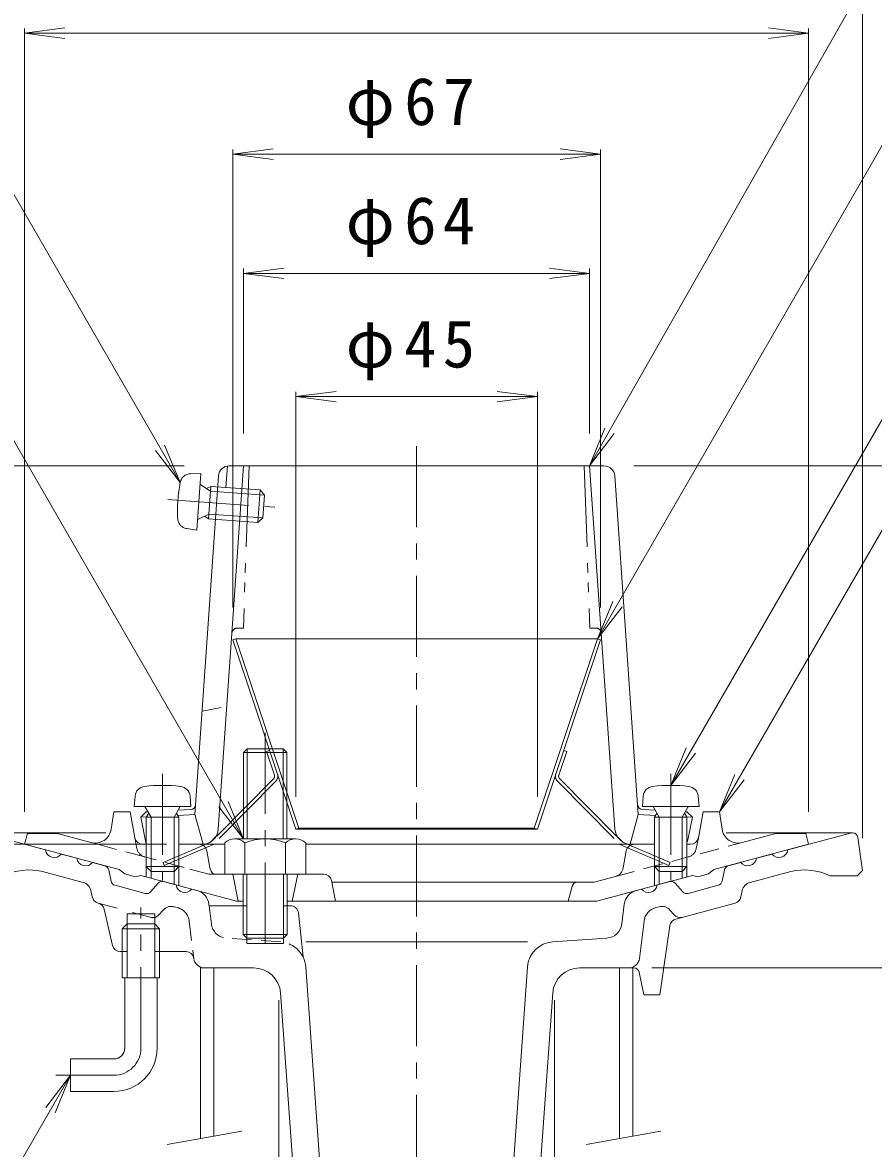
# Model space of a CAD drawing. Units: millimetres, scale not verified. Extents: x -285 to 224, y -347 to 406.
# Drawn here: x -109.3 to 48.1, y -58.6 to 149.7 of the extents above; entities that cross this region are included whole.
import ezdxf

# ---------------------------------------------------------------- set-up
doc = ezdxf.new("R2010")
doc.units = ezdxf.units.MM
doc.header["$LTSCALE"] = 3
for name, pattern in [('CHAIN1', [8, 5, -1, 1, -1]), ('DASHED1', [1.8, 1.2, -0.6]), ('DOUBLE_CHAIN1', [8.8, 5, -1, 0.6, -0.6, 0.6, -1])]:
    doc.linetypes.add(name, pattern=pattern)
for name, color, linetype, lineweight in [('0-0_通り芯', 3, 'Continuous', 9), ('0-1_躯体', 2, 'Continuous', 9), ('0-2_仕上', 6, 'Continuous', 9), ('0-3_建具', 4, 'Continuous', 9), ('0-4_その他', 7, 'Continuous', 9), ('0-5_寸法', 7, 'Continuous', 9), ('0-6_ハッチ', 2, 'DOUBLE_CHAIN1', 9)]:
    doc.layers.add(name, color=color, linetype=linetype, lineweight=lineweight)
doc.styles.add('ＭＳ ゴシック', font='')
doc.styles.get('ＭＳ ゴシック').set_extended_font_data('MS Gothic')

msp = doc.modelspace()

# ---------------------------------------------------------------- linework, layer by layer
at = {"layer": '0-0_通り芯', "linetype": 'CHAIN1'}
for p, q in [((-36.411, 71.338), (-36.411, -85.291)), ((-87.411, -40.034), (-87.411, -14.001)), ((-103.135, -45.034), (-92.411, -45.034))]:
    msp.add_line(p, q, dxfattribs=at)
at = {"layer": '0-0_通り芯'}
for p, q in [((-93.88, -0.177), (-117.044, -0.177)), ((-116.911, -0.177), (-105.056, -3.354)), ((44.221, -0.177), (20.86, -0.177)), ((44.089, -0.177), (32.233, -3.354)), ((46.089, -7.177), (45.211, -1.036)), ((-102.158, -4.13), (-99.26, -4.907)), ((29.335, -4.13), (26.438, -4.907)), ((-94.061, -6.3), (-96.362, -5.683)), ((21.239, -6.3), (23.54, -5.683)), ((-98.082, -9.364), (-105.605, -7.348)), ((-92.916, -9.14), (-93.341, -7.065)), ((20.093, -9.14), (20.518, -7.065)), ((25.259, -9.364), (32.783, -7.348)), ((45.089, -8.177), (40.089, -8.177)), ((46.089, -7.177), (45.089, -8.177)), ((-86.628, -11.397), (-92.195, -9.906)), ((-84.215, -9.51), (-85.621, -11.095)), ((-83.208, -9.208), (-80.907, -9.824)), ((10.386, -9.208), (8.085, -9.824)), ((11.393, -9.51), (12.798, -11.095)), ((13.805, -11.397), (19.372, -9.906)), ((-96.64, -10.895), (-96.401, -12.061)), ((-77.029, -10.864), (-78.01, -10.601)), ((4.207, -10.864), (5.187, -10.601)), ((23.817, -10.895), (23.578, -12.061)), ((-95.283, -13.219), (-95.32, -13.209)), ((-94.21, -14.333), (-92.678, -21.012)), ((-74.793, -13.677), (-74.828, -13.396)), ((-67.811, -13.677), (-74.793, -13.677)), ((-67.811, -13.677), (-67.811, -20.677)), ((-61.011, -13.677), (-61.011, -20.677)), ((-59.761, -13.677), (-61.011, -13.677)), ((1.557, -17.044), (2.005, -13.396)), ((7.848, -14.029), (8.436, -13.871)), ((10.45, -14.476), (11.24, -15.367)), ((11.543, -16.145), (22.497, -13.209)), ((-89.961, -27.034), (-89.961, -15.177)), ((-89.961, -15.177), (-84.861, -15.177)), ((-84.861, -22.177), (-84.861, -15.177)), ((-58.27, -15.02), (-57.411, -23.156)), ((5.647, -16.561), (4.804, -23.421)), ((-89.961, -17.034), (-90.861, -17.934)), ((-90.861, -17.934), (-83.961, -17.934)), ((-90.861, -27.034), (-90.861, -17.934)), ((-84.861, -17.034), (-89.961, -17.034)), ((-84.861, -17.034), (-83.961, -17.934)), ((-84.861, -17.034), (-84.861, -27.034)), ((-83.961, -17.934), (-83.961, -27.034)), ((10.447, -17.378), (8.589, -30.177)), ((-61.011, -20.677), (-67.811, -20.677)), ((-15.912, -20.374), (-56.911, -20.374)), ((-11.273, -20.374), (-1.211, -19.671)), ((-89.961, -22.177), (-91.216, -22.177)), ((-79.018, -22.177), (-84.861, -22.177)), ((-90.861, -27.034), (-83.961, -27.034)), ((-90.411, -40.034), (-90.411, -27.034)), ((-84.411, -40.034), (-84.411, -27.034)), ((-66.567, -25.177), (-75.788, -25.177)), ((-56.911, -25.006), (-53.899, -67.177)), ((-15.912, -25.006), (-18.924, -67.177)), ((-6.256, -25.177), (3.769, -25.177)), ((4.749, -25.981), (5.589, -30.177)), ((-61.58, -29.821), (-58.978, -66.248)), ((-11.243, -29.821), (-13.845, -66.248)), ((8.589, -30.177), (5.589, -30.177)), ((-92.411, -42.034), (-100.411, -42.034))]:
    msp.add_line(p, q, dxfattribs=at)
at = {"layer": '0-0_通り芯', "linetype": 'DASHED1'}
for p, q in [((-95.283, -13.219), (-90.592, -14.476)), ((-85.462, -15.851), (-90.592, -14.476)), ((-83.273, -14.476), (-84.063, -15.367)), ((-80.67, -14.029), (-81.259, -13.871)), ((-74.38, -17.044), (-74.793, -13.677)), ((-78.472, -16.561), (-77.627, -23.421)), ((-61.549, -20.374), (-71.612, -19.671))]:
    msp.add_line(p, q, dxfattribs=at)
at = {"layer": '0-0_通り芯'}
msp.add_lwpolyline([(-92.411, -48.034), (-100.411, -48.034), (-100.411, -42.034)], dxfattribs=at)
for centre, radius, start, end in [((44.221, -1.177), 1, 8.1295, 90), ((-103.445, -3.138), 1.625, 187.62059, 322.3797), ((30.622, -3.138), 1.625, 217.6203, 352.37941), ((-97.649, -4.691), 1.625, 187.62059, 322.3797), ((24.827, -4.691), 1.625, 217.6203, 352.37941), ((-108.098, -18.068), 11, 76.91284, 115.9515), ((-94.32, -7.266), 1, 11.56538, 75.0005), ((21.498, -7.266), 1, 104.9995, 168.43462), ((35.275, -18.068), 11, 64.04822, 103.08716), ((-98.599, -11.295), 2, 11.56517, 75.0005), ((-91.936, -8.94), 1, 191.56642, 255.0005), ((-83.467, -10.174), 1, 75.00078, 138.43498), ((-79.297, -9.609), 1.625, 187.61911, 322.38022), ((6.474, -9.609), 1.625, 217.61978, 352.38089), ((10.645, -10.174), 1, 41.56502, 104.99922), ((19.114, -8.94), 1, 284.9995, 348.43358), ((25.777, -11.295), 2, 104.9995, 168.43483), ((-94.931, -11.761), 1.5, 191.56601, 254.99991), ((-86.369, -10.432), 1, 255.0005, 318.43578), ((-77.806, -13.761), 3, 7.00038, 75.00148), ((4.983, -13.761), 3, 104.99852, 172.99962), ((13.546, -10.432), 1, 221.56422, 284.9995), ((22.109, -11.761), 1.5, 285.00009, 348.43399), ((-95.672, -14.668), 1.5, 12.912, 75.0018), ((-81.776, -15.803), 2, 75.0005, 138.43507), ((-59.761, -15.177), 1.5, 6.02229, 90), ((8.624, -16.927), 3, 105.00012, 172.99896), ((8.954, -15.803), 2, 41.56493, 104.9995), ((11.931, -17.594), 1.5, 105.00012, 171.74004), ((12.363, -14.372), 1.5, 221.56496, 285.00009), ((-1.42, -16.678), 3, 274, 352.99962), ((-10.925, -25.362), 5, 93.99994, 175.91422), ((-91.216, -20.677), 1.5, 192.912, 270), ((-79.018, -23.577), 1.4, 7.00084, 90), ((-75.642, -23.177), 2, 187.00104, 270), ((-61.898, -25.362), 5, 4.08578, 26.18745), ((2.819, -23.177), 2, 270, 352.99896), ((-66.567, -30.177), 5, 4.08564, 90), ((-6.256, -30.177), 5, 90, 175.9144), ((3.769, -26.177), 1, 11.30954, 90), ((-92.411, -40.034), 2, 270, 0), ((-92.411, -40.034), 8, 270, 0)]:
    msp.add_arc(centre, radius, start, end, dxfattribs=at)
at = {"layer": '0-0_通り芯', "linetype": 'DASHED1'}
for centre, radius, start, end in [((-81.776, -15.803), 2, 75.0005, 138.43507), ((-81.447, -16.927), 3, 7.00104, 74.99988), ((-85.185, -14.372), 1.5, 254.99991, 318.43504), ((-71.402, -16.678), 3, 187.00038, 266), ((-61.898, -25.362), 5, 26.18745, 86.00006)]:
    msp.add_arc(centre, radius, start, end, dxfattribs=at)
at = {"layer": '0-0_通り芯', "linetype": 'CHAIN1'}
for radius in [2, 5]:
    msp.add_arc((-92.411, -40.034), radius, 270, 0, dxfattribs=at)
at = {"layer": '0-1_躯体', "color": 4, "linetype": 'CHAIN1'}
msp.add_line((-64.411, 18.323), (-64.411, -22.677), dxfattribs=at)
at = {"layer": '0-1_躯体', "color": 4}
for p, q in [((-68.411, -1.321), (-68.411, 14.646)), ((-67.735, -1.321), (-67.735, 15.323)), ((-61.088, -1.321), (-61.088, 15.323)), ((-60.411, -1.321), (-60.411, 14.646)), ((-71.911, -2.042), (-71.911, -7.821)), ((-70.035, -1.321), (-58.788, -1.321)), ((-68.159, -2.042), (-68.159, -7.821)), ((-60.664, -2.042), (-60.664, -7.821)), ((-56.911, -2.042), (-56.911, -7.821)), ((-71.911, -7.821), (-56.911, -7.821)), ((-68.488, -7.821), (-68.488, -19.001)), ((-67.811, -7.821), (-67.811, -20.534)), ((-61.011, -7.821), (-61.011, -20.534)), ((-60.335, -7.821), (-60.335, -19.001))]:
    msp.add_line(p, q, dxfattribs=at)
at = {"layer": '0-1_躯体'}
for p, q in [((-92.904, 0.46), (-92.411, 3.679)), ((-89.411, 3.679), (-92.411, 3.679)), ((-89.411, 3.679), (-88.515, -1.101)), ((15.694, -1.097), (16.589, 3.679)), ((16.589, 3.679), (19.589, 3.679)), ((20.082, 0.46), (19.589, 3.679)), ((-108.911, -2.321), (-108.411, -0.321)), ((-102.852, -0.321), (-108.411, -0.321)), ((-96.646, -1.984), (-102.852, -0.321)), ((23.824, -1.984), (30.03, -0.321)), ((30.03, -0.321), (35.589, -0.321)), ((36.089, -2.321), (35.589, -0.321)), ((-87.042, -2.321), (-86.411, -2.321)), ((-80.411, -2.321), (-76.668, -2.321)), ((-74.634, -6.689), (-75.191, -3.558)), ((1.811, -6.689), (2.369, -3.558)), ((7.589, -2.321), (3.845, -2.321)), ((14.219, -2.321), (13.589, -2.321)), ((-88.411, -8.331), (-87.411, -8.082)), ((-69.724, -12.821), (-87.411, -8.082)), ((-86.411, -6.451), (-86.411, -8.35)), ((-85.541, -7.321), (-85.541, -8.583)), ((-81.281, -7.321), (-81.281, -9.724)), ((-80.411, -6.334), (-80.411, -9.957)), ((-53.641, -7.821), (-74.862, -7.821)), ((-70.411, -7.821), (-69.411, -12.821)), ((-58.411, -7.821), (-59.411, -12.821)), ((0.36, -8.271), (-3.559, -9.321)), ((-3.098, -12.821), (14.589, -8.082)), ((7.589, -6.334), (7.589, -9.957)), ((8.459, -7.321), (8.459, -9.724)), ((12.719, -7.321), (12.719, -8.583)), ((13.589, -6.451), (13.589, -8.35)), ((15.589, -8.331), (14.589, -8.082)), ((15.589, -8.331), (17.589, -7.795)), ((-52.17, -9.027), (-51.411, -12.821)), ((-52.111, -9.321), (-3.559, -9.321)), ((-7.618, -10.046), (-8.411, -12.821)), ((-68.488, -12.821), (-69.724, -12.821)), ((-3.098, -12.821), (-60.335, -12.821))]:
    msp.add_line(p, q, dxfattribs=at)
at = {"layer": '0-1_躯体', "linetype": 'DASHED1'}
for p, q in [((-86.695, -4.65), (-96.646, -1.984)), ((-88.516, -1.097), (-88.143, -3.087)), ((0.36, -8.271), (23.824, -1.984)), ((15.694, -1.097), (15.321, -3.087)), ((-85.4, -4.997), (-86.695, -4.65)), ((-79.4, -6.605), (-85.4, -4.997))]:
    msp.add_line(p, q, dxfattribs=at)
at = {"layer": '0-1_躯体', "color": 4}
for points in [[(-60.411, 14.646), (-68.411, 14.646), (-67.735, 15.323), (-61.088, 15.323)], [(-60.335, -19.001), (-68.488, -19.001), (-67.811, -19.677), (-61.011, -19.677)]]:
    msp.add_lwpolyline(points, close=True, dxfattribs=at)
at = {"layer": '0-1_躯体'}
for points in [[(-88.411, -8.331), (-90.411, -7.795), (-91.411, -7.01), (-108.911, -2.321)], [(17.589, -7.795), (18.589, -7.01), (36.089, -2.321)]]:
    msp.add_lwpolyline(points, dxfattribs=at)
at = {"layer": '0-1_躯体', "linetype": 'DASHED1'}
msp.add_lwpolyline([(-74.008, -7.821), (-74.862, -7.821), (-79.4, -6.605)], dxfattribs=at)
at = {"layer": '0-1_躯体'}
for centre, radius, start, end in [((-95.87, 0.914), 3, 254.99973, 351.29286), ((23.047, 0.914), 3, 188.70714, 285.00027), ((-87.042, -0.821), 1.5, 190.61534, 270), ((14.219, -0.821), 1.5, 270, 349.38435), ((-76.668, -3.821), 1.5, 10.08813, 90), ((3.845, -3.821), 1.5, 90, 169.91187), ((-72.665, -6.339), 2, 190.08743, 227.81524), ((-53.641, -9.321), 1.5, 11.31021, 90), ((-0.158, -6.339), 2, 284.9995, 349.91257), ((-6.657, -10.321), 1, 90, 164.05402)]:
    msp.add_arc(centre, radius, start, end, dxfattribs=at)
at = {"layer": '0-1_躯体', "color": 4}
for centre, radius, start, end in [((-70.035, -4.121), 2.8, 47.92557, 132.07463), ((-64.411, -11.41), 10.089, 68.19786, 111.80214), ((-58.788, -4.121), 2.8, 47.92572, 132.07428)]:
    msp.add_arc(centre, radius, start, end, dxfattribs=at)
at = {"layer": '0-1_躯体', "linetype": 'DASHED1'}
for centre, start, end in [((-86.177, -2.718), 190.61488, 255.0005), ((13.355, -2.718), 284.9995, 349.38512)]:
    msp.add_arc(centre, 2, start, end, dxfattribs=at)
at = {"layer": '0-2_仕上'}
for p, q in [((-73.089, 0.47), (-68.411, 67.679)), ((-71.698, 63.671), (-71.419, 67.679)), ((-71.057, 67.679), (-1.766, 67.679)), ((0.266, 0.471), (-4.411, 67.679)), ((-73.052, 65.818), (-77.411, 3.179)), ((0.229, 65.818), (4.589, 3.179)), ((-87.411, 2.679), (-86.411, 3.679)), ((-86.411, -2.32), (-87.411, 2.679)), ((-86.411, 3.679), (-86.103, 3.679)), ((-78.231, 4.088), (-80.555, 3.972)), ((-77.411, 3.179), (-75.911, -2.316)), ((4.589, 3.179), (3.089, -2.316)), ((5.408, 4.088), (7.732, 3.972)), ((13.289, 3.694), (13.589, 3.679)), ((14.589, 2.679), (13.589, 3.679)), ((13.749, -1.517), (14.589, 2.679)), ((-73.53, -0.899), (-74.504, -1.872)), ((0.708, -0.899), (1.681, -1.872)), ((-80.411, -2.321), (-71.911, -2.321)), ((-56.911, -2.321), (7.589, -2.321))]:
    msp.add_line(p, q, dxfattribs=at)
at = {"layer": '0-2_仕上', "linetype": 'DOUBLE_CHAIN1'}
for p, q in [((-67.411, 67.679), (-68.459, 37.679)), ((-5.411, 67.679), (-4.364, 37.679)), ((-69.566, 37.679), (-68.459, 37.679)), ((-3.256, 37.679), (-4.364, 37.679))]:
    msp.add_line(p, q, dxfattribs=at)
at = {"layer": '0-2_仕上', "color": 4, "linetype": 'DOUBLE_CHAIN1'}
for p, q in [((-76.307, 66.255), (-78.218, 66.224)), ((-77.054, 55.782), (-76.307, 66.255)), ((-74.534, 63.001), (-76.327, 64.183)), ((-74.472, 63.869), (-75.265, 63.483)), ((-74.472, 63.869), (-74.899, 57.884)), ((-74.534, 63.001), (-64.56, 62.29)), ((-74.472, 63.869), (-65.365, 63.22)), ((-65.365, 63.22), (-65.792, 57.235)), ((-64.56, 62.29), (-65.365, 63.22)), ((-64.56, 62.29), (-64.862, 58.041)), ((-74.837, 58.752), (-76.78, 57.835)), ((-74.899, 57.884), (-75.629, 58.378)), ((-74.837, 58.752), (-64.862, 58.041)), ((-74.899, 57.884), (-65.792, 57.235)), ((-64.862, 58.041), (-65.792, 57.235)), ((-77.054, 55.782), (-78.94, 56.083))]:
    msp.add_line(p, q, dxfattribs=at)
at = {"layer": '0-2_仕上', "color": 4, "linetype": 'CHAIN1'}
for p, q in [((-82.45, 61.43), (-62.653, 60.019)), ((-83.411, 10.724), (-83.411, -9.003)), ((10.589, 10.724), (10.589, -9.003))]:
    msp.add_line(p, q, dxfattribs=at)
at = {"layer": '0-2_仕上', "linetype": 'DASHED1'}
for p, q in [((-76.082, 22.279), (-71.508, 23.179)), ((-86.382, 2.731), (-87.411, 2.679)), ((-77.411, 3.179), (-80.608, 3.019)), ((4.589, 3.179), (7.785, 3.019)), ((13.559, 2.731), (14.589, 2.679))]:
    msp.add_line(p, q, dxfattribs=at)
at = {"layer": '0-2_仕上', "color": 4}
for p, q in [((-88.661, 4.679), (-88.495, 6.582)), ((-78.161, 4.679), (-78.328, 6.582)), ((5.339, 4.679), (5.505, 6.582)), ((15.839, 4.679), (15.672, 6.582)), ((-88.661, 4.679), (-78.161, 4.679)), ((-85.541, 2.679), (-86.593, 4.552)), ((-81.281, 2.679), (-80.229, 4.552)), ((15.839, 4.679), (5.339, 4.679)), ((8.459, 2.679), (7.407, 4.552)), ((12.719, 2.679), (13.771, 4.552)), ((-86.411, 2.679), (-85.97, 3.443)), ((-86.411, 2.679), (-86.411, -6.451)), ((-80.411, 2.679), (-86.411, 2.679)), ((-85.541, 2.679), (-85.541, -7.321)), ((-81.281, 2.679), (-81.281, -7.321)), ((-80.411, 2.679), (-80.852, 3.443)), ((-80.411, 2.679), (-80.411, -6.451)), ((7.589, 2.679), (8.03, 3.443)), ((7.589, 2.679), (13.589, 2.679)), ((7.589, 2.679), (7.589, -6.451)), ((8.459, 2.679), (8.459, -7.321)), ((12.719, 2.679), (12.719, -7.321)), ((13.589, 2.679), (13.148, 3.443)), ((13.589, 2.679), (13.589, -6.451)), ((-85.541, -7.321), (-86.411, -6.451)), ((-80.411, -6.451), (-86.411, -6.451)), ((-81.281, -7.321), (-85.541, -7.321)), ((-81.281, -7.321), (-80.411, -6.451)), ((8.459, -7.321), (7.589, -6.451)), ((7.589, -6.451), (13.589, -6.451)), ((8.459, -7.321), (12.719, -7.321)), ((12.719, -7.321), (13.589, -6.451))]:
    msp.add_line(p, q, dxfattribs=at)
at = {"layer": '0-2_仕上'}
for centre, radius, start, end in [((-71.057, 65.679), 2, 90, 176.01874), ((-1.766, 65.679), 2, 3.98129, 90), ((-78.281, 5.087), 1, 272.86212, 356.01863), ((5.458, 5.087), 1, 183.98137, 267.13788), ((-76.082, 0.679), 3, 270, 356.01866), ((-76.082, 0.679), 3, 270, 356.01866), ((3.259, 0.679), 3, 183.98134, 270), ((12.769, -1.321), 1, 325.07454, 348.68979)]:
    msp.add_arc(centre, radius, start, end, dxfattribs=at)
at = {"layer": '0-2_仕上', "color": 4, "linetype": 'DOUBLE_CHAIN1'}
for centre, radius, start, end in [((-50.647, 59.164), 30, 169.5862, 182.26259), ((-78.185, 64.225), 2, 90.92426, 169.58611), ((-78.625, 58.058), 2, 182.26244, 260.92429), ((-76.673, 57.609), 0.25, 115.25555, 175.92638)]:
    msp.add_arc(centre, radius, start, end, dxfattribs=at)
at = {"layer": '0-2_仕上', "color": 4}
for centre, radius, start, end in [((-76.19, 64.392), 0.25, 175.92638, 236.5972), ((-86.502, 6.408), 2, 96.33817, 175.00002), ((-83.411, -21.421), 30, 83.6618, 96.3382), ((-80.32, 6.408), 2, 4.99998, 83.66183), ((7.498, 6.408), 2, 96.33817, 175.00002), ((10.589, -21.421), 30, 83.6618, 96.3382), ((13.68, 6.408), 2, 4.99998, 83.66183), ((-86.811, 4.429), 0.25, 29.32918, 90), ((-80.011, 4.429), 0.25, 90, 150.67082), ((7.189, 4.429), 0.25, 29.32918, 90), ((13.989, 4.429), 0.25, 90, 150.67082)]:
    msp.add_arc(centre, radius, start, end, dxfattribs=at)
at = {"layer": '0-2_仕上', "linetype": 'DOUBLE_CHAIN1'}
for centre, start, end in [((-69.566, 36.679), 90, 176.01874), ((-3.256, 36.679), 3.98126, 90)]:
    msp.add_arc(centre, 1, start, end, dxfattribs=at)
at = {"layer": '0-3_建具'}
for p, q in [((-76.411, -25.177), (-73.911, -25.177)), ((-76.411, -25.177), (-76.411, -56.754)), ((-73.911, -25.177), (-73.911, -56.313)), ((1.089, -25.177), (3.589, -25.177)), ((1.089, -25.177), (1.089, -56.754)), ((3.589, -25.177), (3.589, -56.313))]:
    msp.add_line(p, q, dxfattribs=at)
at = {"layer": '0-3_建具', "color": 7}
for p, q in [((-82.525, -57.832), (-68.738, -55.401)), ((-5.025, -57.832), (8.762, -55.401))]:
    msp.add_line(p, q, dxfattribs=at)
at = {"layer": '0-4_その他'}
for p, q in [((46.089, 170.283), (46.089, -1.177)), ((-108.911, 147.702), (-101.475, 148.681)), ((-108.911, 148.602), (-108.911, 3.679)), ((36.089, 147.702), (28.653, 148.681)), ((36.089, 148.602), (36.089, 3.679)), ((-108.911, 147.702), (36.089, 147.702)), ((-108.911, 147.702), (-101.475, 146.723)), ((36.089, 147.702), (28.653, 146.723)), ((-70.411, 125.323), (-62.975, 126.302)), ((-70.411, 126.223), (-70.411, 41.49)), ((-70.411, 125.323), (-2.411, 125.323)), ((-70.411, 125.323), (-62.975, 124.344)), ((-2.411, 125.323), (-9.847, 126.302)), ((-2.411, 125.323), (-9.847, 124.344)), ((-2.411, 126.223), (-2.411, 41.49)), ((-68.411, 103.291), (-60.975, 104.27)), ((-68.411, 104.191), (-68.411, 73.679)), ((-4.411, 103.291), (-11.847, 104.27)), ((-4.411, 104.191), (-4.411, 73.679)), ((-68.411, 103.291), (-4.411, 103.291)), ((-68.411, 103.291), (-60.975, 102.312)), ((-4.411, 103.291), (-11.847, 102.312)), ((-58.745, 80.485), (-51.309, 81.464)), ((-58.745, 81.385), (-58.745, 6.49)), ((-14.078, 80.485), (-21.514, 81.464)), ((-14.078, 81.385), (-14.078, 6.49)), ((-58.745, 80.485), (-14.078, 80.485)), ((-58.745, 80.485), (-51.309, 79.506)), ((-14.078, 80.485), (-21.514, 79.506)), ((-128.688, 67.679), (-79.407, 67.679)), ((141.36, 67.679), (3.784, 67.679)), ((-128.688, -2.321), (-82.668, -2.321)), ((74.962, -25.177), (7.089, -25.177)), ((-61.911, -124.373), (-61.911, -31.177)), ((-10.911, -124.373), (-10.911, -31.177))]:
    msp.add_line(p, q, dxfattribs=at)
at = {"layer": '0-5_寸法'}
for p, q in [((10.589, 8.579), (81.072, 130.659)), ((-68.411, -1.321), (-129.516, 104.515)), ((19.589, 3.679), (70.972, 92.677)), ((-4.411, 67.679), (-1.587, 74.627)), ((-4.411, 67.679), (0.115, 73.659)), ((-80.152, 64.586), (-83.023, 71.515)), ((-80.152, 64.586), (-84.718, 70.536)), ((-2.981, 35.679), (-0.113, 42.61)), ((-2.981, 35.679), (1.583, 41.631)), ((10.589, 8.579), (13.459, 15.508)), ((10.589, 8.579), (15.154, 14.529)), ((19.589, 3.679), (22.459, 10.608)), ((19.589, 3.679), (24.154, 9.629)), ((-68.411, -1.321), (-72.977, 4.629)), ((-68.411, -1.321), (-71.281, 5.608)), ((-100.411, -45.034), (-110.423, -62.375)), ((-100.411, -45.034), (-104.977, -50.984)), ((-100.411, -45.034), (-103.281, -51.963))]:
    msp.add_line(p, q, dxfattribs=at)
for points in [[(-4.411, 67.679), (68.886, 196.574), (194.989, 196.574)], [(-2.981, 35.679), (71.05, 164.028), (182.166, 164.028)], [(-80.152, 64.586), (-125.443, 143.032), (-245.554, 143.032)]]:
    msp.add_lwpolyline(points, dxfattribs=at)
at = {"layer": '0-6_ハッチ', "linetype": 'Continuous'}
for p, q in [((-69.842, 35.679), (-70.411, 35.49)), ((-69.842, 35.679), (-2.981, 35.679)), ((-58.175, 0.679), (-69.842, 35.679)), ((-14.647, 0.679), (-2.981, 35.679)), ((-14.078, 0.49), (-2.411, 35.49)), ((-2.981, 35.679), (-2.411, 35.49)), ((-58.745, 0.49), (-14.078, 0.49)), ((-14.647, 0.679), (-58.175, 0.679)), ((-14.647, 0.679), (-14.078, 0.49))]:
    msp.add_line(p, q, dxfattribs=at)
at = {"layer": '0-6_ハッチ'}
for p, q in [((-64.167, 14.859), (-63.598, 15.049)), ((-62.702, 10.464), (-64.167, 14.859)), ((-10.12, 10.464), (-8.656, 14.859)), ((-8.656, 14.859), (-9.225, 15.049)), ((-62.844, 9.854), (-74.357, -1.846)), ((-62.416, 9.433), (-74.012, -2.351)), ((-10.407, 9.433), (1.19, -2.351)), ((-9.979, 9.854), (1.535, -1.846)), ((-83.314, -5.685), (-74.357, -1.846)), ((10.491, -5.685), (1.535, -1.846)), ((-83.077, -6.237), (-74.012, -2.351)), ((10.255, -6.237), (1.19, -2.351)), ((-83.314, -5.685), (-83.077, -6.237)), ((10.491, -5.685), (10.255, -6.237))]:
    msp.add_line(p, q, dxfattribs=at)
at = {"layer": '0-6_ハッチ', "linetype": 'Continuous'}
msp.add_lwpolyline([(-58.175, 0.679), (-58.745, 0.49), (-70.411, 35.49)], dxfattribs=at)
at = {"layer": '0-6_ハッチ'}
for centre, radius, start, end in [((-63.271, 10.275), 0.6, 315.45961, 18.43547), ((-63.271, 10.275), 1.2, 315.45961, 18.43547), ((-9.551, 10.275), 1.2, 161.56453, 224.54039), ((-9.551, 10.275), 0.6, 161.56453, 224.54039)]:
    msp.add_arc(centre, radius, start, end, dxfattribs=at)

# ---------------------------------------------------------------- texts
at = {"layer": '0-4_その他', "color": 2, "char_height": 8.798, "attachment_point": 7, "style": 'ＭＳ ゴシック'}
for s, insert in [('\\T1.19;φ67', (-49.536, 128.323)), ('\\T1.19;φ64', (-49.536, 106.291)), ('\\T1.19;φ45', (-49.536, 83.485))]:
    msp.add_mtext(s, dxfattribs=dict(at, insert=insert))

doc.saveas('drawing.dxf')
